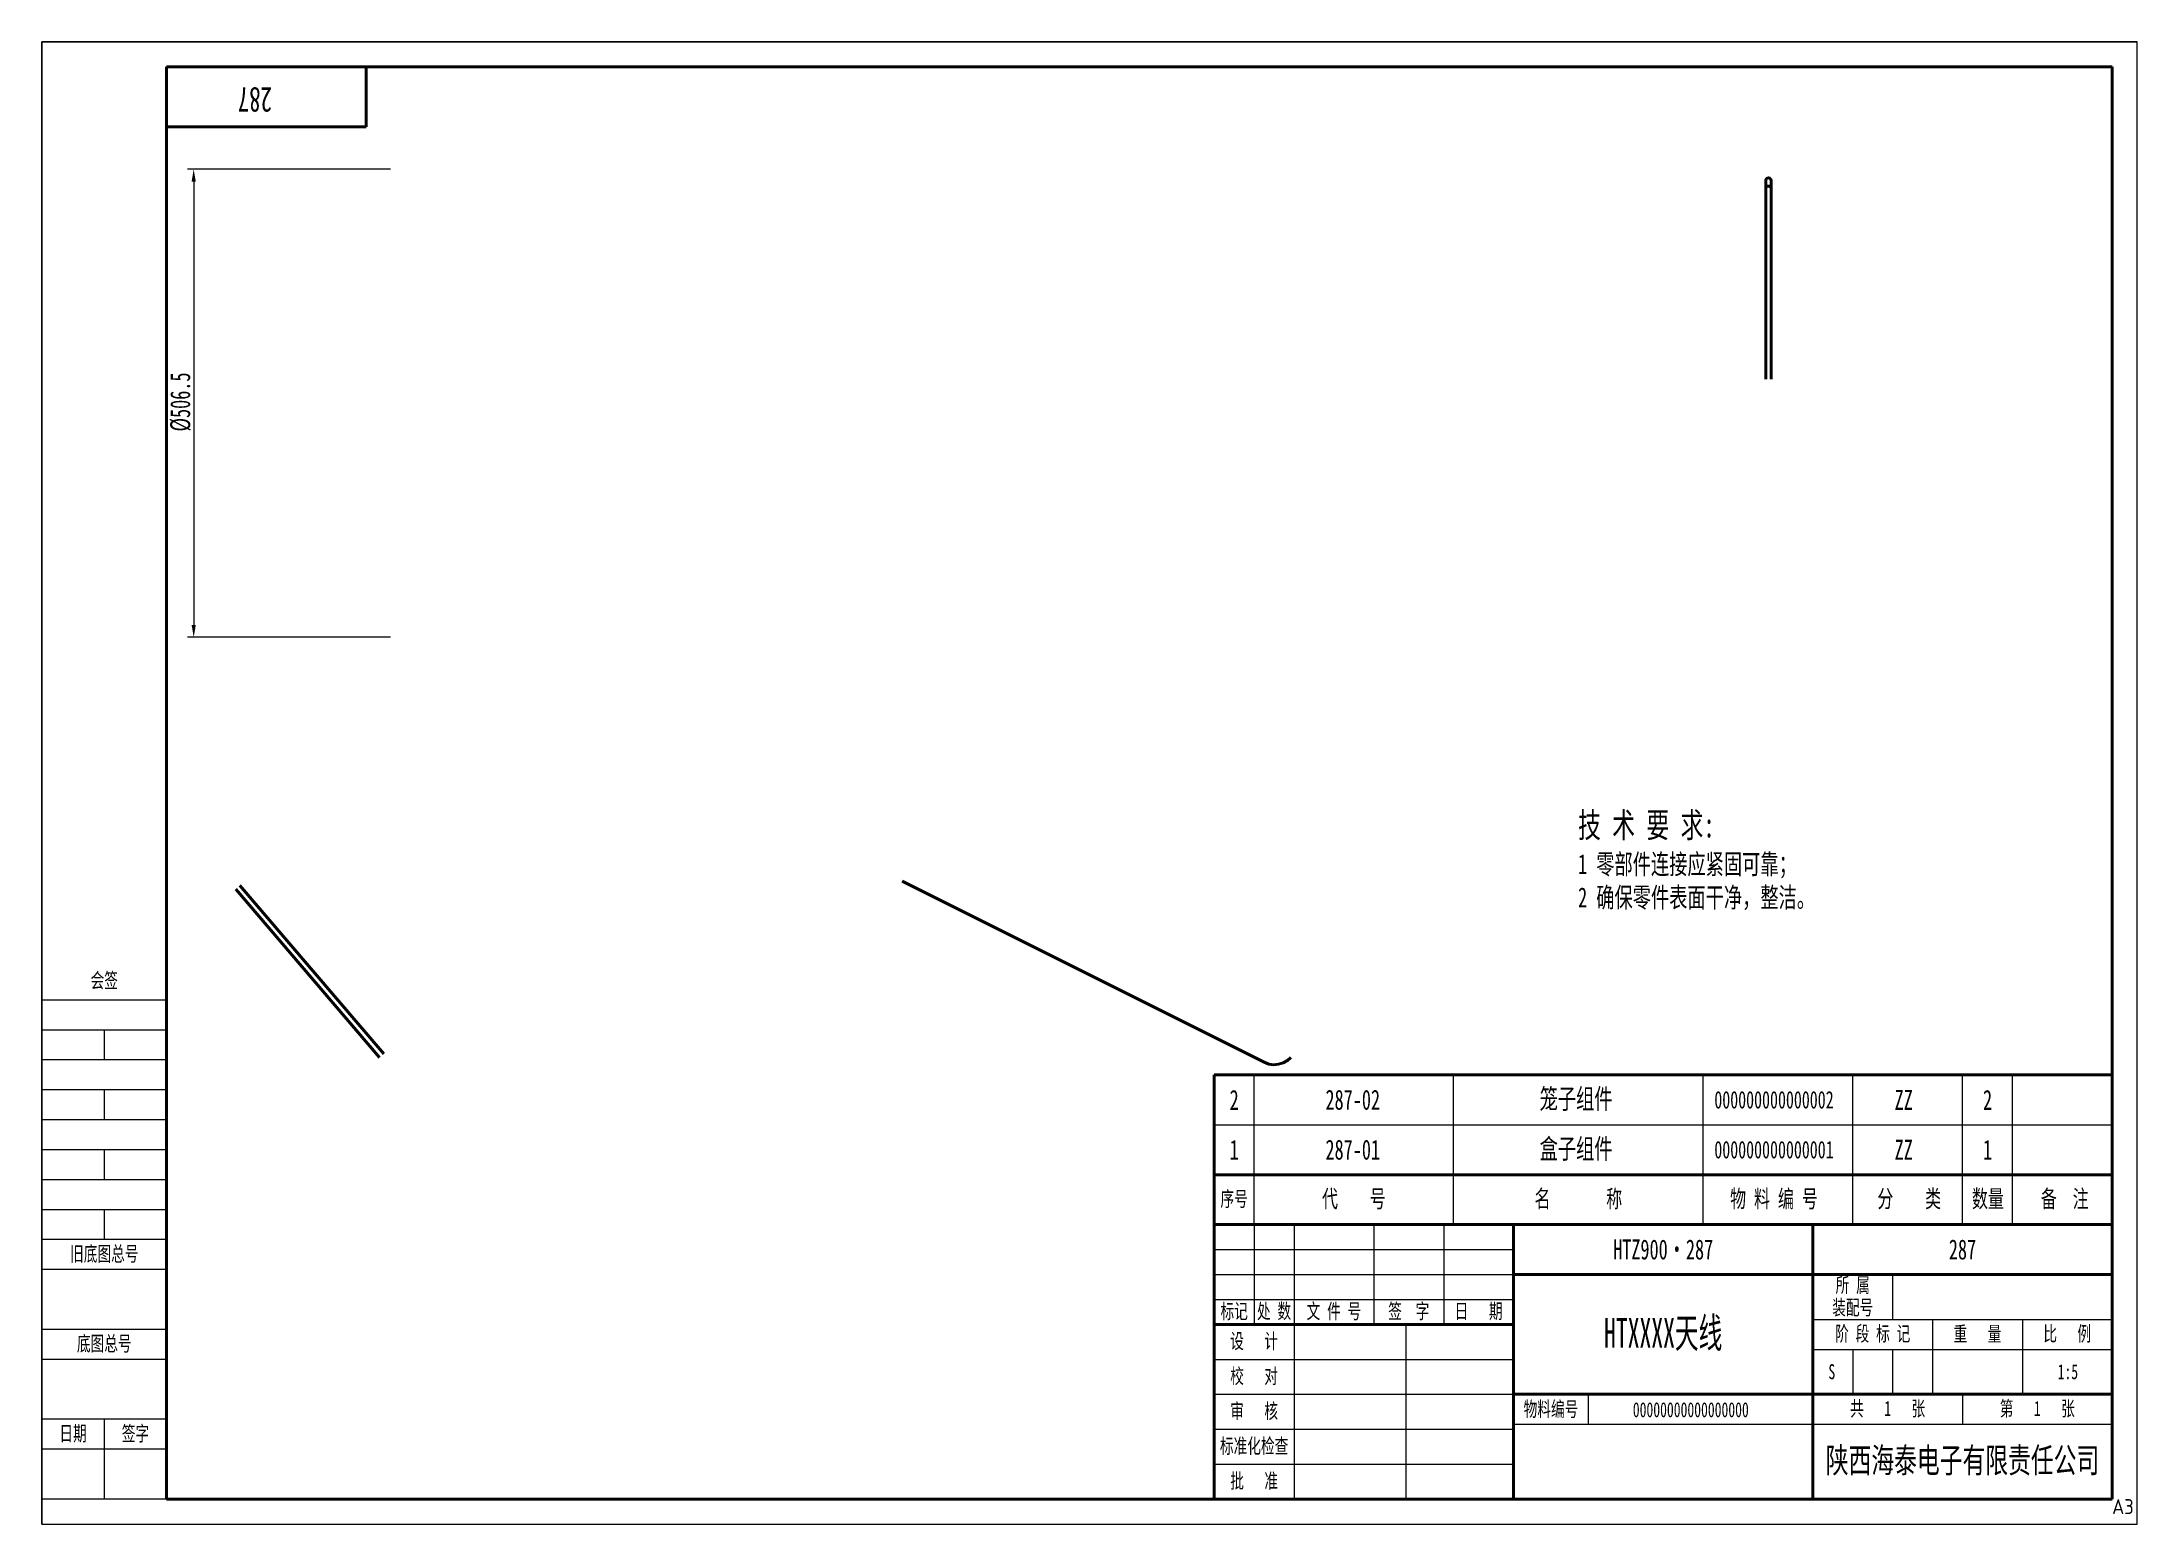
# Model space of a CAD drawing. Header units: inches. Extents: x 0 to 420, y 0 to 297.
import ezdxf

# ---------------------------------------------------------------- set-up
doc = ezdxf.new("R2010")
doc.units = ezdxf.units.IN
doc.layers.get('0').update_dxf_attribs({"lineweight": 50})
doc.layers.get('DEFPOINTS').update_dxf_attribs({"lineweight": 25})
for name, color, linetype, lineweight in [('text', 3, 'Continuous', 25), ('粗实线', 255, 'Continuous', 50), ('细实线', 4, 'Continuous', 25)]:
    doc.layers.add(name, color=color, linetype=linetype, lineweight=lineweight)
doc.layers.add('文字', color=3, linetype='Continuous')
doc.styles.add('HZ', font='txt.shx', dxfattribs={"width": 0.67, "height": 4, "bigfont": 'dft.shx'})
doc.styles.get("Standard").update_dxf_attribs({"font": 'isocp.shx'})
doc.styles.add('ZHAIHZ', font='txt.shx', dxfattribs={"width": 0.67, "height": 4, "bigfont": 'dft.shx'})
doc.dimstyles.get("Standard").update_dxf_attribs({"dimtxt": 3.5, "dimasz": 2.5, "dimexe": 1.25, "dimexo": 0, "dimtad": 1, "dimtoh": 1, "dimlfac": 5, "dimdsep": 46, "dimtxsty": 'Standard', "dimcen": 0, "dimclrd": 256, "dimclre": 256, "dimclrt": 2, "dimazin": 2, "dimtfac": 1, "dimtmove": 0, "dimatfit": 3, "dimfxl": 1, "dimtolj": 1, "dimtzin": 0, "dimlwd": 25, "dimlwe": 25, "dimarcsym": 0})

# ---------------------------------------------------------------- blocks, each defined once
blk = doc.blocks.new('*D1')
at = {"layer": 'DEFPOINTS', "color": 0}
for p in [(69.87, 271.49), (30.43, 177.69), (69.87, 177.69)]:
    blk.add_point(p, dxfattribs=at)
at = {"layer": '文字', "lineweight": 25}
for p, q in [((69.87, 271.49), (29.18, 271.49)), ((30.43, 268.99), (30.43, 180.19)), ((69.87, 177.69), (29.18, 177.69))]:
    blk.add_line(p, q, dxfattribs=at)
at = {"layer": '文字'}
for points in [[(30.01, 268.99), (30.85, 268.99), (30.43, 271.49)], [(30.01, 180.19), (30.85, 180.19), (30.43, 177.69)]]:
    blk.add_solid(points, dxfattribs=at)
at = {"layer": '文字', "color": 2, "insert": (27.81, 224.85), "char_height": 4, "attachment_point": 5, "rotation": 90, "style": 'HZ'}
blk.add_mtext('\\A1;{\\fSimSun|b0|i0|c134|p2;%%C506.5}', dxfattribs=at)

msp = doc.modelspace()

# ---------------------------------------------------------------- linework, layer by layer
for p, q in [((235, 60), (235, 90)), ((235, 90), (415, 90)), ((235, 70), (415, 70))]:
    msp.add_line(p, q)
at = {"layer": '粗实线'}
for p, q in [((25, 292), (415, 292)), ((25, 5), (25, 292)), ((65, 280), (65, 292)), ((415, 292), (415, 5)), ((25, 280), (65, 280)), ((345.5495, 229.4529), (345.5495, 269.224)), ((346.63, 229.4529), (346.63, 269.224)), ((67.6982, 93.5049), (38.8701, 127.2443)), ((68.5197, 94.2068), (39.7057, 127.9297)), ((172.4339, 128.8117), (245.0041, 92.5266)), ((25, 60), (25, 5)), ((235, 60), (415, 60)), ((235, 60), (235, 5)), ((295, 60), (295, 5)), ((295, 5), (295, 60)), ((338, 60), (415, 60)), ((338, 60), (415, 60)), ((355, 60), (355, 5)), ((355, 60), (355, 50)), ((295, 50), (415, 50)), ((235, 40), (295, 40)), ((355, 35), (355, 26)), ((415, 35), (415, 26)), ((295, 26), (415, 26)), ((415, 5), (25, 5)), ((415, 5), (235, 5))]:
    msp.add_line(p, q, dxfattribs=at)
msp.add_lwpolyline([(250.3527, 93.5049), (249.6667, 92.8755), (248.8281, 92.4067), (247.8871, 92.1277), (246.8982, 92.054), (245.9185, 92.1897), (245.0041, 92.5266)], dxfattribs=at)
msp.add_arc((346.0897, 269.2265), 0.5403, 0, 180, dxfattribs=at)
for points, start_tangent, end_tangent in [([(345.5495, 267.7672), (345.5906, 267.8901), (345.7077, 267.9944), (345.883, 268.0641), (346.0897, 268.0885)], (0, 1), (1, 0)), ([(346.5889, 267.8901), (346.4717, 267.9944), (346.2965, 268.0641), (346.0897, 268.0885)], (-0.56206342, 0.82709414), (-1, 0)), ([(346.63, 267.7672), (346.5889, 267.8901)], (0, 1), (-0.56206342, 0.82709414)), ([(245.0046, 92.528), (244.9961, 92.5321), (244.9756, 92.6047)], (-0.95026171, 0.31145253), (0, 1))]:
    msp.add_spline(points, degree=3, dxfattribs=dict(at, start_tangent=start_tangent, end_tangent=end_tangent))
at = {"layer": '细实线'}
for p, q in [((420, 297), (0, 297)), ((0, 297), (420, 297)), ((0, 297), (0, 0)), ((0, 0), (0, 297)), ((420, 0), (420, 297)), ((25, 105), (0, 105)), ((25, 99), (0, 99)), ((12.5, 99), (12.5, 93)), ((25, 93), (0, 93)), ((243, 60), (243, 90)), ((283, 60), (283, 90)), ((333, 60), (333, 90)), ((363, 60), (363, 90)), ((385, 60), (385, 90)), ((395, 60), (395, 90)), ((25, 87), (0, 87)), ((12.5, 87), (12.5, 81)), ((25, 81), (0, 81)), ((235, 80), (415, 80)), ((25, 75), (0, 75)), ((12.5, 75), (12.5, 69)), ((25, 69), (0, 69)), ((25, 63), (0, 63)), ((12.5, 63), (12.5, 57)), ((243, 60), (243, 40)), ((251, 60), (251, 5)), ((267, 60), (267, 40)), ((281, 60), (281, 40)), ((281, 60), (281, 40)), ((25, 57), (0, 57)), ((235, 55), (295, 55)), ((25, 51), (0, 51)), ((235, 50), (295, 50)), ((371, 50), (371, 41)), ((235, 45), (295, 45)), ((25, 39), (0, 39)), ((273.4321, 40.0336), (273.4321, 5.0336)), ((355, 41), (415, 41)), ((379, 41), (379, 26)), ((397.0006, 41), (397.0006, 26)), ((355, 35), (415, 35)), ((363, 35), (363, 26)), ((371, 35), (371, 26)), ((25, 33), (0, 33)), ((235, 33), (295, 33)), ((235, 26), (295, 26)), ((310, 20), (310, 26)), ((385.0032, 26), (385.0032, 20)), ((25, 21), (0, 21)), ((12.5, 21), (12.5, 5)), ((235, 19), (295, 19)), ((295, 20), (415, 20)), ((25, 15), (0, 15)), ((235, 12), (295, 12)), ((25, 5), (0, 5)), ((0, 0), (420, 0))]:
    msp.add_line(p, q, dxfattribs=at)

# ---------------------------------------------------------------- texts
at = {"layer": 'DEFPOINTS', "insert": (415, 5), "char_height": 3, "width": 5, "attachment_point": 1}
msp.add_mtext('A3', dxfattribs=at)
at = {"layer": 'text'}
for s, insert, char_height, width, attachment_point, style in [('{\\fSimSun|b0|i0|c0|p2;2}', (239, 85), 4, 8, 5, 'HZ'), ('{\\fSimSun|b0|i0|c0|p2;287-0\\fSimSun|b0|i0|c134|p2;2}', (262.7733, 85), 4, 35, 5, 'HZ'), ('{\\fSimSun|b0|i0|c134|p2;笼子组件}', (300.2275, 85), 4, 50, 4, 'HZ'), ('{\\fSimSun|b0|i0|c134|p2;000000000000002}', (347.2108, 85), 3.5, 50, 5, 'HZ'), ('{\\fSimSun|b0|i0|c134|p2;ZZ}', (373.2174, 85), 4, 8, 5, 'HZ'), ('{\\fSimSun|b0|i0|c134|p2;2}', (390.0204, 85), 4, 8, 5, 'HZ'), ('{\\fSimSun|b0|i0|c0|p2;1}', (239, 75), 4, 8, 5, 'HZ'), ('{\\fSimSun|b0|i0|c0|p2;287-01}', (262.7733, 75), 4, 35, 5, 'HZ'), ('{\\fSimSun|b0|i0|c134|p2;盒子组件}', (300.2275, 75), 4, 50, 4, 'HZ'), ('{\\fSimSun|b0|i0|c134|p2;000000000000001}', (347.2108, 75), 3.5, 50, 5, 'HZ'), ('{\\fSimSun|b0|i0|c134|p2;ZZ}', (373.2174, 75), 4, 8, 5, 'HZ'), ('{\\fSimSun|b0|i0|c0|p2;1}', (390.0204, 75), 4, 8, 5, 'HZ'), ('{\\fSimSun|b0|i0|c134|p2;代    号}', (263, 65), 3.5, 40, 5, 'HZ'), ('{\\fSimSun|b0|i0|c134|p2;名       称 }', (308, 65), 3.5, 50, 5, 'HZ'), ('{\\fSimSun|b0|i0|c134|p2;物 料 编 号 }', (347.2108, 65), 3.5, 50, 5, 'HZ'), ('{\\fSimSun|b0|i0|c134|p2;分    类 }', (374.3219, 65), 3.5, 50, 5, 'HZ'), ('{\\fSimSun|b0|i0|c134|p2;数量}', (390.0998, 65), 3.5, 8, 5, 'ZHAIHZ'), ('{\\fSimSun|b0|i0|c134|p2;备  注}', (405.5, 65), 3.5, 19, 5, 'ZHAIHZ'), ('{\\fSimSun|b0|i0|c134|p2;序号}', (239, 65), 3, 8, 5, 'HZ')]:
    msp.add_mtext(s, dxfattribs=dict(at, insert=insert, char_height=char_height, width=width, attachment_point=attachment_point, style=style))
at = {"layer": '文字', "insert": (42.7002, 285.431), "char_height": 4, "width": 60, "attachment_point": 5, "rotation": 180, "style": 'HZ'}
msp.add_mtext('{\\fSimSun|b0|i0|c134|p2;\\H1.25x;287}', dxfattribs=at)
at = {"layer": '文字', "ltscale": 0.67, "insert": (307.938, 142.5847), "char_height": 4, "width": 130.419717, "attachment_point": 1, "style": 'HZ'}
msp.add_mtext('{\\fSimSun|b0|i0|c134|p2;\\H1.25x;技 术 要 求:\\P\\H0.8x;1 零部件连接应紧固可靠；\\P2 确保零件表面干净，整洁。}', dxfattribs=at)
at = {"layer": '文字', "attachment_point": 5}
for s, insert, char_height, width, style in [('{\\fSimSun|b0|i0|c134|p2;会签}', (12.5, 108.7913), 3, 16.586716, 'ZHAIHZ'), ('{\\fSimSun|b0|i0|c134|p2;旧底图总号}', (12.5, 54), 3, 16.586716, 'ZHAIHZ'), ('{\\fSimSun|b0|i0|c134|p2;HTZ900\\fSimSun|b0|i0|c0|p2;·\\fSimSun|b0|i0|c134|p2;287}', (325, 55), 4, 60, 'HZ'), ('{\\fSimSun|b0|i0|c134|p2;287}', (385, 55), 4, 60, 'HZ'), ('{\\fSimSun|b0|i0|c134|p2;所 属}', (363, 47.75), 3, 22.872859, 'HZ'), ('{\\fSimSun|b0|i0|c134|p2;标记}', (239, 42.5), 3, 16, 'HZ'), ('{\\fSimSun|b0|i0|c134|p2;\\H0.75x;处 数}', (247, 42.5), 4, 16, 'HZ'), ('{\\fSimSun|b0|i0|c134|p2;文 件 号}', (259, 42.5), 3, 16, 'HZ'), ('{\\fSimSun|b0|i0|c134|p2;签  字}', (274, 42.5), 3, 16, 'HZ'), ('{\\fSimSun|b0|i0|c134|p2;日   期}', (288, 42.5), 3, 16, 'HZ'), ('{\\fSimSun|b0|i0|c134|p2;\\H1.5X;\\W0.58;HTXXXX天线}', (325, 38), 4, 60, 'HZ'), ('{\\fSimSun|b0|i0|c134|p2;装配号}', (363, 43.25), 3, 22.872859, 'HZ'), ('{\\fSimSun|b0|i0|c134|p2;底图总号}', (12.5, 36), 3, 17.07456, 'ZHAIHZ'), ('{\\fSimSun|b0|i0|c134|p2;设   计}', (243, 36.5), 3, 16, 'HZ'), ('{\\fSimSun|b0|i0|c134|p2;阶 段 标 记}', (367, 38), 3, 22.872859, 'HZ'), ('{\\fSimSun|b0|i0|c134|p2;重   量}', (388.0003, 38), 3, 22.872859, 'HZ'), ('{\\fSimSun|b0|i0|c134|p2;比   例}', (406.0003, 38), 3, 22.872859, 'HZ'), ('{\\fSimSun|b0|i0|c134|p2;校   对}', (243, 29.5), 3, 16, 'HZ'), ('{\\fSimSun|b0|i0|c134|p2;S}', (358.8052, 30.5079), 3, 22.872859, 'HZ'), ('{\\fSimSun|b0|i0|c134|p2;1:5}', (406.1249, 30.5079), 3, 22.872859, 'HZ'), ('{\\fSimSun|b0|i0|c134|p2;审   核}', (243, 22.5), 3, 16, 'HZ'), ('{\\fSimSun|b0|i0|c134|p2;物料编号}', (302.5114, 22.8917), 3, 22.872859, 'HZ'), ('{\\fSimSun|b0|i0|c134|p2;00000000000000000}', (330.5366, 22.8917), 3, 22.872859, 'HZ'), ('{\\fSimSun|b0|i0|c134|p2;共   1   张}', (370.0016, 23), 3, 22.872859, 'HZ'), ('{\\fSimSun|b0|i0|c134|p2;第   1   张}', (399.9984, 23), 3, 22.872859, 'HZ'), ('{\\fSimSun|b0|i0|c134|p2;日期}', (6.25, 18), 3, 17.07456, 'ZHAIHZ'), ('{\\fSimSun|b0|i0|c134|p2;签字}', (18.75, 18), 3, 17.07456, 'ZHAIHZ'), ('{\\fSimSun|b0|i0|c134|p2;标准化检查}', (243, 15.5), 3, 16, 'HZ'), ('{\\fSimSun|b0|i0|c134|p2;陕西海泰电子有限责任公司}', (385, 12.5), 5, 60, 'HZ'), ('{\\fSimSun|b0|i0|c134|p2;批   准}', (243, 8.5), 3, 16, 'HZ')]:
    msp.add_mtext(s, dxfattribs=dict(at, insert=insert, char_height=char_height, width=width, style=style))

# ---------------------------------------------------------------- dimensions: what is measured, and where the dimension line sits
at = {"layer": '文字'}
dim = msp.add_linear_dim(base=(30.4308, 177.6928), p1=(69.8737, 271.4866), p2=(69.8737, 177.6928), angle=90, text='{\\fSimSun|b0|i0|c134|p2;%%C506.5}', dimstyle='Standard', override={"dimtxsty": 'HZ'}, dxfattribs=at)
dim.commit()
dim.dimension.update_dxf_attribs({"geometry": '*D1', "text_midpoint": (30.4308, 224.8484), "dimtype": 160})

doc.saveas('drawing.dxf')
